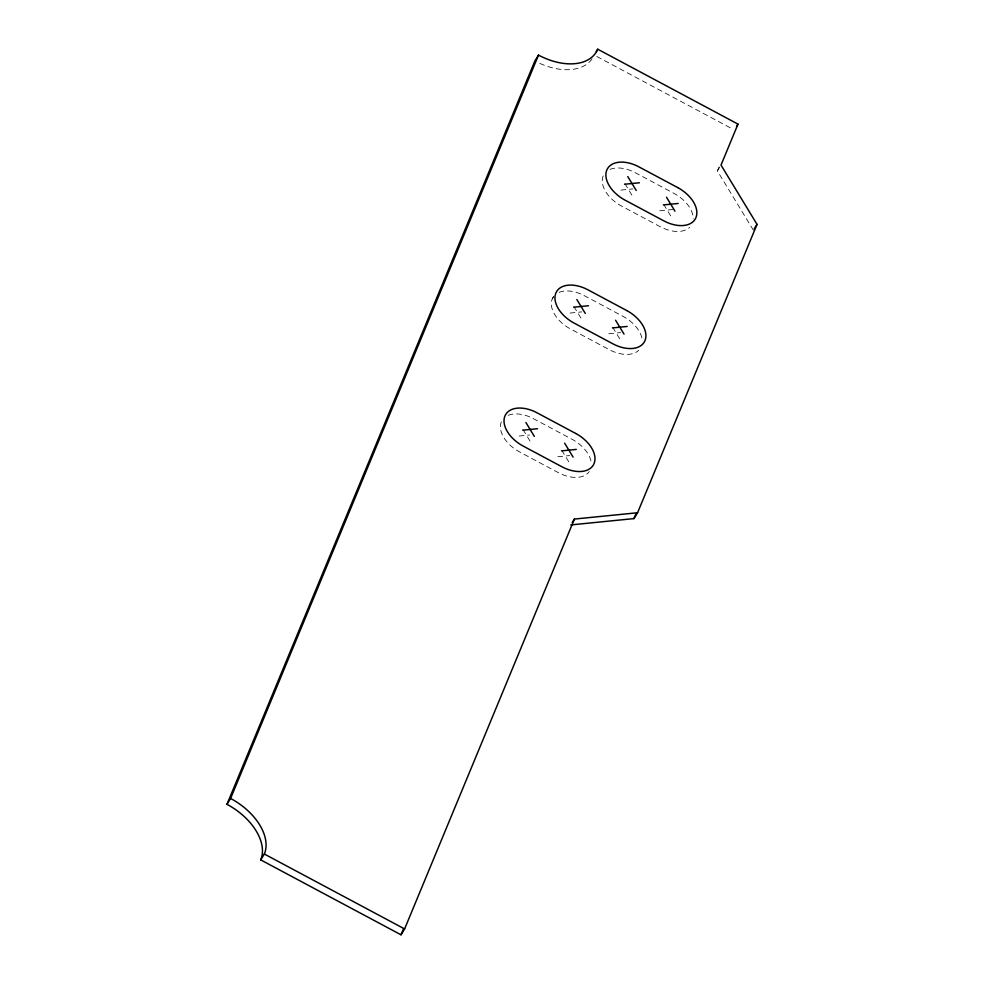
<?xml version="1.0" encoding="UTF-8"?>
<svg xmlns="http://www.w3.org/2000/svg" width="984" height="984" viewBox="0 0 984 984"><rect width="100%" height="100%" fill="white"/><g stroke="black" fill="none" stroke-linecap="round" stroke-linejoin="round"><path stroke-width="0.74" stroke-dasharray="4.92 3.69" d="M753.4 230.231L717.398 170.945L719.734 165.3M552.258 298.89L553.709 296.541M717.398 170.945L719.562 167.428M620.978 190.109L632.823 188.928M659.723 210.797L674.52 209.321M570.043 313.072L581.888 311.891M608.788 333.773L620.633 332.592M519.097 436.047L529.466 435.014M557.842 456.736L569.699 455.555M596.808 56.494L733.019 129.248M663.61 204.266L671.346 217.009M624.865 183.577L632.601 196.308M612.675 327.242L620.412 339.972M573.93 306.553L581.667 319.283M561.729 450.205L569.465 462.947M522.984 429.516L530.72 442.247M592.061 58.831A52.878 33.013 31.7 0 1 537.461 62.287M603.192 175.915A28.634 17.884 31.7 0 0 621.482 206.025L660.227 226.714A28.634 17.884 31.7 0 0 689.661 227.365M610.019 169.396A28.634 17.884 31.7 0 1 635.27 172.717L674.015 193.405A28.634 17.884 31.7 0 1 693.228 218.743M501.323 421.853A28.634 17.884 31.7 0 0 519.613 451.951L558.358 472.652A28.634 17.884 31.7 0 0 589.318 471.508M508.15 415.334A28.634 17.884 31.7 0 1 533.402 418.655L572.147 439.344A28.634 17.884 31.7 0 1 591.31 463.39M553.377 296.824A28.634 17.884 31.7 0 0 570.548 328.988L609.293 349.677A28.634 17.884 31.7 0 0 638.727 350.329M559.084 292.359A28.634 17.884 31.7 0 1 584.336 295.68L623.081 316.381A28.634 17.884 31.7 0 1 642.257 340.415"/><path stroke-width="1.48" d="M637.571 512.75L574.398 519.06L404.608 928.945L400.992 934.8L260.735 859.893A52.878 33.013 31.7 0 0 226.972 804.309L534.878 60.959L538.506 55.104A52.878 33.013 31.7 0 0 597.731 49.2L737.988 124.107L721.014 165.091L757.028 224.377L637.571 512.75L633.954 518.605L570.769 524.915M226.972 804.309L230.6 798.454L538.506 55.104M400.992 934.8L403.342 929.13M633.954 518.605L635.701 514.374M596.279 51.537L597.731 49.2M260.735 859.893L264.352 854.038A52.878 33.013 31.7 0 0 230.6 798.454M736.536 126.456L737.988 124.107M572.221 522.578L574.398 519.06M754.125 229.051L757.028 224.377M624.594 184.254L639.403 182.778M663.339 204.943L678.148 203.467M573.66 307.217L588.469 305.741M612.405 327.918L627.214 326.442M522.725 430.192L537.535 428.716M561.47 450.881L576.28 449.405M264.352 854.038L404.608 928.945M666.525 197.255L674.962 211.154M627.78 176.567L636.217 190.453M615.59 320.231L624.028 334.117M576.845 299.53L585.283 313.429M564.656 443.194L573.094 457.093M525.911 422.505L534.349 436.392M677.644 187.55L638.899 166.862A28.634 17.884 31.7 0 0 606.808 170.06A28.634 17.884 31.7 0 0 625.098 200.17L663.843 220.859A28.634 17.884 31.7 0 0 695.922 217.661A28.634 17.884 31.7 0 0 677.644 187.55M626.71 310.526L587.965 289.825A28.634 17.884 31.7 0 0 555.874 293.035A28.634 17.884 31.7 0 0 574.164 323.133L612.909 343.822A28.634 17.884 31.7 0 0 644.987 340.624A28.634 17.884 31.7 0 0 626.71 310.526M575.763 433.489L537.03 412.8A28.634 17.884 31.7 0 0 504.94 415.998A28.634 17.884 31.7 0 0 523.23 446.109L561.975 466.797A28.634 17.884 31.7 0 0 594.053 463.599A28.634 17.884 31.7 0 0 575.763 433.489"/></g></svg>
